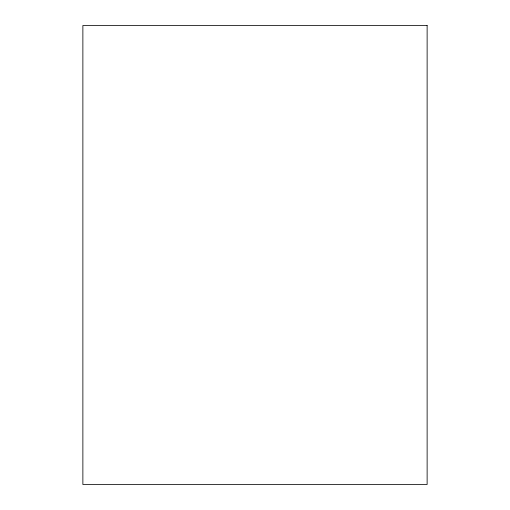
<?xml version="1.0" encoding="UTF-8"?>
<svg xmlns="http://www.w3.org/2000/svg" width="510" height="510" viewBox="0 0 510 510"><rect width="100%" height="100%" fill="white"/><g stroke="black" fill="none" stroke-linecap="round" stroke-linejoin="round"><path stroke-width="0.76" d="M427.125 25.5L82.875 25.5L82.875 484.5L427.125 484.5L427.125 25.5"/></g></svg>
